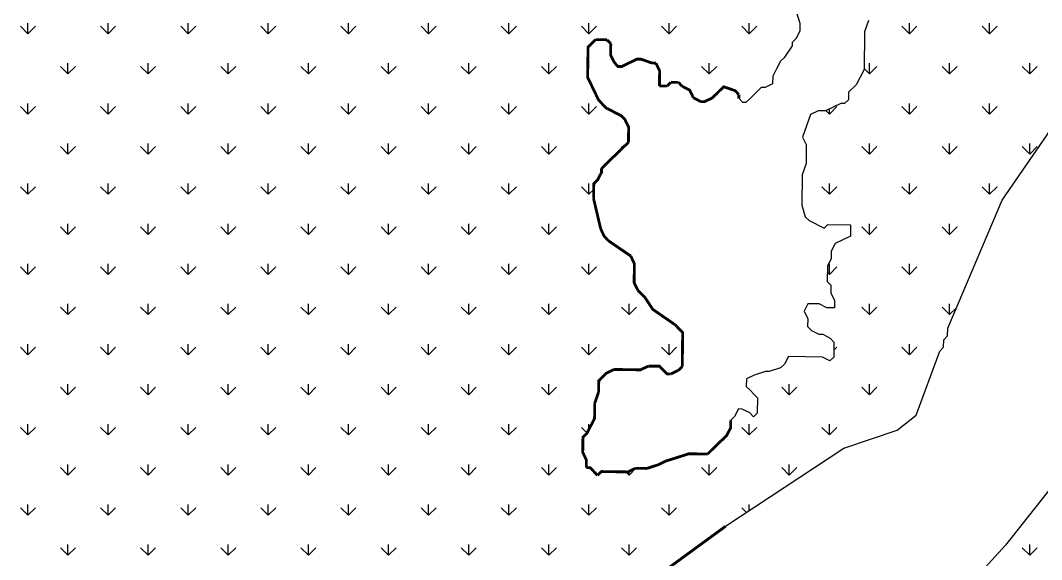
# Model space of a CAD drawing. Header units: metres. Extents: x 290282 to 293385, y 1993059 to 1996895.
# Drawn here: x 291249 to 292331, y 1995225 to 1995795 of the extents above; entities that cross this region are included whole.
import ezdxf

# ---------------------------------------------------------------- set-up
doc = ezdxf.new("R2010")
doc.units = ezdxf.units.M
doc.header["$MEASUREMENT"] = 0
doc.layers.add('MANGROOVES', color=112, linetype='Continuous')

msp = doc.modelspace()

# ---------------------------------------------------------------- linework, layer by layer
at = {"layer": 'MANGROOVES'}
for p, q in [((292075, 1995791.7), (292071.2, 1995803.8)), ((292074.9, 1995783.7), (292075, 1995791.7)), ((292147.2, 1995794.8), (292143, 1995782.8)), ((292066.7, 1995771.8), (292070.8, 1995775.7)), ((292070.8, 1995775.7), (292074.9, 1995783.7)), ((292143, 1995782.8), (292142.5, 1995742.7)), ((292058.5, 1995755.8), (292066.7, 1995767.8)), ((292066.7, 1995767.8), (292066.7, 1995771.8)), ((292050.3, 1995743.9), (292054.5, 1995751.9)), ((292054.5, 1995751.9), (292058.5, 1995755.8)), ((292046.2, 1995736), (292050.3, 1995743.9)), ((292142.5, 1995742.7), (292138.4, 1995734.8)), ((292046.1, 1995728), (292046.2, 1995736)), ((292138.4, 1995734.8), (292134.3, 1995726.8)), ((292025.9, 1995716.2), (292034.1, 1995724.1)), ((292034.1, 1995724.1), (292038.1, 1995724.1)), ((292038.1, 1995724.1), (292046.1, 1995728)), ((292134.3, 1995726.8), (292126.1, 1995718.9)), ((292009.9, 1995712.4), (292013.8, 1995708.3)), ((292017.8, 1995708.3), (292021.9, 1995712.2)), ((292021.9, 1995712.2), (292025.9, 1995716.2)), ((292126, 1995710.9), (292122, 1995706.9)), ((292126.1, 1995718.9), (292126, 1995710.9)), ((292013.8, 1995708.3), (292017.8, 1995708.3)), ((292093.8, 1995699.3), (292085.8, 1995695.4)), ((292101.8, 1995699.2), (292093.8, 1995699.3)), ((292109.9, 1995703.1), (292101.8, 1995699.2)), ((292118, 1995707), (292109.9, 1995703.1)), ((292122, 1995706.9), (292118, 1995707)), ((292288.9, 1995604.6), (292354.3, 1995699.9)), ((292085.8, 1995695.4), (292081.6, 1995683.4)), ((292081.6, 1995683.4), (292077.4, 1995671.4)), ((292077.4, 1995671.4), (292081.3, 1995663.4)), ((292081.3, 1995663.4), (292081.1, 1995643.3)), ((292081.1, 1995643.3), (292076.9, 1995631.4)), ((292076.9, 1995631.4), (292076.5, 1995599.3)), ((292231.1, 1995469.1), (292288.9, 1995604.6)), ((292076.5, 1995599.3), (292080.3, 1995587.2)), ((292080.3, 1995587.2), (292084.3, 1995583.2)), ((292084.3, 1995583.2), (292100.2, 1995575)), ((292100.2, 1995575), (292104.3, 1995578.9)), ((292104.3, 1995578.9), (292128.3, 1995578.6)), ((292128.3, 1995578.6), (292128.2, 1995566.6)), ((292112, 1995558.8), (292107.9, 1995550.8)), ((292128.2, 1995566.6), (292112, 1995558.8)), ((292107.9, 1995550.8), (292107.8, 1995542.8)), ((292107.8, 1995542.8), (292103.7, 1995534.8)), ((292103.7, 1995534.8), (292103.5, 1995518.8)), ((292103.5, 1995518.8), (292107.4, 1995514.8)), ((292107.4, 1995514.8), (292107.3, 1995506.7)), ((292107.3, 1995506.7), (292111.2, 1995498.7)), ((292083.1, 1995495), (292079, 1995487.1)), ((292095.2, 1995494.9), (292083.1, 1995495)), ((292103.1, 1995490.8), (292095.2, 1995494.9)), ((292111.2, 1995498.7), (292111.1, 1995490.7)), ((292079, 1995487.1), (292082.9, 1995479)), ((292111.1, 1995490.7), (292103.1, 1995490.8)), ((292082.9, 1995479), (292082.8, 1995471)), ((292082.8, 1995471), (292086.8, 1995466.9)), ((292086.8, 1995466.9), (292094.7, 1995462.8)), ((292094.7, 1995462.8), (292098.8, 1995462.8)), ((292098.8, 1995462.8), (292106.7, 1995458.7)), ((292226.9, 1995457.1), (292231, 1995461)), ((292231, 1995461), (292231.1, 1995469.1)), ((292106.7, 1995458.7), (292110.7, 1995454.6)), ((292110.7, 1995454.6), (292110.5, 1995438.6)), ((292222.7, 1995445.1), (292226.8, 1995449.1)), ((292226.8, 1995449.1), (292226.9, 1995457.1)), ((292062.4, 1995439.2), (292058.3, 1995431.2)), ((292098.4, 1995438.7), (292062.4, 1995439.2)), ((292106.4, 1995434.6), (292098.4, 1995438.7)), ((292110.5, 1995438.6), (292106.4, 1995434.6)), ((292197.8, 1995377.3), (292222.7, 1995445.1)), ((292058.3, 1995431.2), (292054.2, 1995427.3)), ((292026.1, 1995419.6), (292018, 1995415.7)), ((292038.1, 1995423.5), (292026.1, 1995419.6)), ((292042.1, 1995423.4), (292038.1, 1995423.5)), ((292054.2, 1995427.3), (292042.1, 1995423.4)), ((292018, 1995415.7), (292017.9, 1995407.7)), ((292017.9, 1995407.7), (292021.8, 1995403.7)), ((292021.8, 1995403.7), (292025.8, 1995399.6)), ((292025.8, 1995399.6), (292029.8, 1995395.5)), ((292029.8, 1995395.5), (292029.5, 1995379.5)), ((292005.5, 1995375.8), (292001.4, 1995371.9)), ((292009.6, 1995383.8), (292005.5, 1995375.8)), ((292013.6, 1995383.7), (292009.6, 1995383.8)), ((292021.5, 1995379.6), (292013.6, 1995383.7)), ((292025.5, 1995375.6), (292021.5, 1995379.6)), ((292029.5, 1995379.5), (292025.5, 1995375.6)), ((292177.6, 1995361.5), (292197.8, 1995377.3)), ((292121.2, 1995342.2), (292177.6, 1995361.5)), ((291995.9, 1995259.7), (292121.2, 1995342.2)), ((292361.4, 1995327.1), (292292.2, 1995239.8)), ((292292.2, 1995239.8), (292259.7, 1995204.2))]:
    msp.add_line(p, q, dxfattribs=at)
at = {"layer": 'MANGROOVES', "linetype": 'Continuous'}
for p, q in [((291257.3, 1995780.6), (291249.3, 1995788.6)), ((291257.3, 1995780.6), (291257.3, 1995791.9)), ((291257.3, 1995780.6), (291265.2, 1995788.6)), ((291342.1, 1995780.6), (291334.2, 1995788.6)), ((291342.1, 1995780.6), (291342.1, 1995791.9)), ((291342.1, 1995780.6), (291350.1, 1995788.6)), ((291427, 1995780.6), (291419, 1995788.6)), ((291427, 1995780.6), (291427, 1995791.9)), ((291427, 1995780.6), (291434.9, 1995788.6)), ((291511.8, 1995780.6), (291503.9, 1995788.6)), ((291511.8, 1995780.6), (291511.8, 1995791.9)), ((291511.8, 1995780.6), (291519.8, 1995788.6)), ((291596.7, 1995780.6), (291588.7, 1995788.6)), ((291596.7, 1995780.6), (291596.7, 1995791.9)), ((291596.7, 1995780.6), (291604.6, 1995788.6)), ((291681.5, 1995780.6), (291673.6, 1995788.6)), ((291681.5, 1995780.6), (291681.5, 1995791.9)), ((291681.5, 1995780.6), (291689.5, 1995788.6)), ((291766.4, 1995780.6), (291758.4, 1995788.6)), ((291766.4, 1995780.6), (291766.4, 1995791.9)), ((291766.4, 1995780.6), (291774.4, 1995788.6)), ((291851.3, 1995780.6), (291843.3, 1995788.6)), ((291851.3, 1995780.6), (291851.3, 1995791.9)), ((291851.3, 1995780.6), (291859.2, 1995788.6)), ((291936.1, 1995780.6), (291928.2, 1995788.6)), ((291936.1, 1995780.6), (291936.1, 1995791.9)), ((291936.1, 1995780.6), (291944.1, 1995788.6)), ((292021, 1995780.6), (292013, 1995788.6)), ((292021, 1995780.6), (292021, 1995791.9)), ((292021, 1995780.6), (292028.9, 1995788.6)), ((292190.7, 1995780.6), (292182.7, 1995788.6)), ((292190.7, 1995780.6), (292190.7, 1995791.9)), ((292190.7, 1995780.6), (292198.6, 1995788.6)), ((292275.5, 1995780.6), (292267.6, 1995788.6)), ((292275.5, 1995780.6), (292275.5, 1995791.9)), ((292275.5, 1995780.6), (292283.5, 1995788.6)), ((291299.7, 1995738.2), (291291.8, 1995746.1)), ((291299.7, 1995738.2), (291299.7, 1995749.4)), ((291299.7, 1995738.2), (291307.7, 1995746.1)), ((291384.6, 1995738.2), (291376.6, 1995746.1)), ((291384.6, 1995738.2), (291384.6, 1995749.4)), ((291384.6, 1995738.2), (291392.5, 1995746.1)), ((291469.4, 1995738.2), (291461.5, 1995746.1)), ((291469.4, 1995738.2), (291469.4, 1995749.4)), ((291469.4, 1995738.2), (291477.4, 1995746.1)), ((291554.3, 1995738.2), (291546.3, 1995746.1)), ((291554.3, 1995738.2), (291554.3, 1995749.4)), ((291554.3, 1995738.2), (291562.2, 1995746.1)), ((291639.1, 1995738.2), (291631.2, 1995746.1)), ((291639.1, 1995738.2), (291639.1, 1995749.4)), ((291639.1, 1995738.2), (291647.1, 1995746.1)), ((291724, 1995738.2), (291716, 1995746.1)), ((291724, 1995738.2), (291724, 1995749.4)), ((291724, 1995738.2), (291731.9, 1995746.1)), ((291808.8, 1995738.2), (291800.9, 1995746.1)), ((291808.8, 1995738.2), (291808.8, 1995749.4)), ((291808.8, 1995738.2), (291816.8, 1995746.1)), ((291885.8, 1995746.1), (291885.7, 1995746.1)), ((291978.5, 1995738.2), (291970.6, 1995746.1)), ((291978.5, 1995738.2), (291978.5, 1995749.4)), ((291978.5, 1995738.2), (291986.5, 1995746.1)), ((292148.2, 1995738.2), (292142.5, 1995743.9)), ((292148.2, 1995738.2), (292148.2, 1995749.4)), ((292148.2, 1995738.2), (292156.2, 1995746.1)), ((292233.1, 1995738.2), (292225.1, 1995746.1)), ((292233.1, 1995738.2), (292233.1, 1995749.4)), ((292233.1, 1995738.2), (292241, 1995746.1)), ((292317.9, 1995738.2), (292310, 1995746.1)), ((292317.9, 1995738.2), (292317.9, 1995749.4)), ((292317.9, 1995738.2), (292325.9, 1995746.1)), ((291257.3, 1995695.8), (291249.3, 1995703.7)), ((291257.3, 1995695.8), (291257.3, 1995707)), ((291257.3, 1995695.8), (291265.2, 1995703.7)), ((291342.1, 1995695.8), (291334.2, 1995703.7)), ((291342.1, 1995695.8), (291342.1, 1995707)), ((291342.1, 1995695.8), (291350.1, 1995703.7)), ((291427, 1995695.8), (291419, 1995703.7)), ((291427, 1995695.8), (291427, 1995707)), ((291427, 1995695.8), (291434.9, 1995703.7)), ((291511.8, 1995695.8), (291503.9, 1995703.7)), ((291511.8, 1995695.8), (291511.8, 1995707)), ((291511.8, 1995695.8), (291519.8, 1995703.7)), ((291596.7, 1995695.8), (291588.7, 1995703.7)), ((291596.7, 1995695.8), (291596.7, 1995707)), ((291596.7, 1995695.8), (291604.6, 1995703.7)), ((291681.5, 1995695.8), (291673.6, 1995703.7)), ((291681.5, 1995695.8), (291681.5, 1995707)), ((291681.5, 1995695.8), (291689.5, 1995703.7)), ((291766.4, 1995695.8), (291758.4, 1995703.7)), ((291766.4, 1995695.8), (291766.4, 1995707)), ((291766.4, 1995695.8), (291774.4, 1995703.7)), ((291851.3, 1995695.8), (291843.3, 1995703.7)), ((291851.3, 1995695.8), (291851.3, 1995707)), ((291851.3, 1995695.8), (291859.2, 1995703.7)), ((292105.8, 1995695.8), (292102.2, 1995699.4)), ((292105.8, 1995695.8), (292113.8, 1995703.7)), ((292105.8, 1995695.8), (292105.8, 1995701.1)), ((292190.7, 1995695.8), (292182.7, 1995703.7)), ((292190.7, 1995695.8), (292190.7, 1995707)), ((292190.7, 1995695.8), (292198.6, 1995703.7)), ((292275.5, 1995695.8), (292267.6, 1995703.7)), ((292275.5, 1995695.8), (292275.5, 1995707)), ((292275.5, 1995695.8), (292283.5, 1995703.7)), ((291299.7, 1995653.3), (291291.8, 1995661.3)), ((291299.7, 1995653.3), (291299.7, 1995664.6)), ((291299.7, 1995653.3), (291307.7, 1995661.3)), ((291384.6, 1995653.3), (291376.6, 1995661.3)), ((291384.6, 1995653.3), (291384.6, 1995664.6)), ((291384.6, 1995653.3), (291392.5, 1995661.3)), ((291469.4, 1995653.3), (291461.5, 1995661.3)), ((291469.4, 1995653.3), (291469.4, 1995664.6)), ((291469.4, 1995653.3), (291477.4, 1995661.3)), ((291554.3, 1995653.3), (291546.3, 1995661.3)), ((291554.3, 1995653.3), (291554.3, 1995664.6)), ((291554.3, 1995653.3), (291562.2, 1995661.3)), ((291639.1, 1995653.3), (291631.2, 1995661.3)), ((291639.1, 1995653.3), (291639.1, 1995664.6)), ((291639.1, 1995653.3), (291647.1, 1995661.3)), ((291724, 1995653.3), (291716, 1995661.3)), ((291724, 1995653.3), (291724, 1995664.6)), ((291724, 1995653.3), (291731.9, 1995661.3)), ((291808.8, 1995653.3), (291800.9, 1995661.3)), ((291808.8, 1995653.3), (291808.8, 1995664.6)), ((291808.8, 1995653.3), (291816.8, 1995661.3)), ((291887, 1995660), (291885.7, 1995661.3)), ((292148.2, 1995653.3), (292140.3, 1995661.3)), ((292148.2, 1995653.3), (292148.2, 1995664.6)), ((292148.2, 1995653.3), (292156.2, 1995661.3)), ((292233.1, 1995653.3), (292225.1, 1995661.3)), ((292233.1, 1995653.3), (292233.1, 1995664.6)), ((292233.1, 1995653.3), (292241, 1995661.3)), ((292317.9, 1995653.3), (292310, 1995661.3)), ((292317.9, 1995653.3), (292317.9, 1995664.6)), ((292317.9, 1995653.3), (292325.9, 1995661.3)), ((291257.3, 1995610.9), (291257.3, 1995622.2)), ((291342.1, 1995610.9), (291342.1, 1995622.2)), ((291427, 1995610.9), (291427, 1995622.2)), ((291511.8, 1995610.9), (291511.8, 1995622.2)), ((291596.7, 1995610.9), (291596.7, 1995622.2)), ((291681.5, 1995610.9), (291681.5, 1995622.2)), ((291766.4, 1995610.9), (291766.4, 1995622.2)), ((291851.3, 1995610.9), (291851.3, 1995622.2)), ((292105.8, 1995610.9), (292105.8, 1995622.2)), ((292190.7, 1995610.9), (292190.7, 1995622.2)), ((292275.5, 1995610.9), (292275.5, 1995622.2)), ((291257.3, 1995610.9), (291249.3, 1995618.9)), ((291257.3, 1995610.9), (291265.2, 1995618.9)), ((291342.1, 1995610.9), (291334.2, 1995618.9)), ((291342.1, 1995610.9), (291350.1, 1995618.9)), ((291427, 1995610.9), (291419, 1995618.9)), ((291427, 1995610.9), (291434.9, 1995618.9)), ((291511.8, 1995610.9), (291503.9, 1995618.9)), ((291511.8, 1995610.9), (291519.8, 1995618.9)), ((291596.7, 1995610.9), (291588.7, 1995618.9)), ((291596.7, 1995610.9), (291604.6, 1995618.9)), ((291681.5, 1995610.9), (291673.6, 1995618.9)), ((291681.5, 1995610.9), (291689.5, 1995618.9)), ((291766.4, 1995610.9), (291758.4, 1995618.9)), ((291766.4, 1995610.9), (291774.4, 1995618.9)), ((291851.3, 1995610.9), (291843.3, 1995618.9)), ((291851.3, 1995610.9), (291856.3, 1995616)), ((292105.8, 1995610.9), (292097.9, 1995618.9)), ((292105.8, 1995610.9), (292113.8, 1995618.9)), ((292190.7, 1995610.9), (292182.7, 1995618.9)), ((292190.7, 1995610.9), (292198.6, 1995618.9)), ((292275.5, 1995610.9), (292267.6, 1995618.9)), ((292275.5, 1995610.9), (292283.5, 1995618.9)), ((291299.7, 1995568.5), (291299.7, 1995579.7)), ((291384.6, 1995568.5), (291384.6, 1995579.7)), ((291469.4, 1995568.5), (291469.4, 1995579.7)), ((291554.3, 1995568.5), (291554.3, 1995579.7)), ((291639.1, 1995568.5), (291639.1, 1995579.7)), ((291724, 1995568.5), (291724, 1995579.7)), ((291808.8, 1995568.5), (291808.8, 1995579.7)), ((292148.2, 1995568.5), (292148.2, 1995579.7)), ((292233.1, 1995568.5), (292233.1, 1995579.7)), ((291299.7, 1995568.5), (291291.8, 1995576.4)), ((291299.7, 1995568.5), (291307.7, 1995576.4)), ((291384.6, 1995568.5), (291376.6, 1995576.4)), ((291384.6, 1995568.5), (291392.5, 1995576.4)), ((291469.4, 1995568.5), (291461.5, 1995576.4)), ((291469.4, 1995568.5), (291477.4, 1995576.4)), ((291554.3, 1995568.5), (291546.3, 1995576.4)), ((291554.3, 1995568.5), (291562.2, 1995576.4)), ((291639.1, 1995568.5), (291631.2, 1995576.4)), ((291639.1, 1995568.5), (291647.1, 1995576.4)), ((291724, 1995568.5), (291716, 1995576.4)), ((291724, 1995568.5), (291731.9, 1995576.4)), ((291808.8, 1995568.5), (291800.9, 1995576.4)), ((291808.8, 1995568.5), (291816.8, 1995576.4)), ((292148.2, 1995568.5), (292140.3, 1995576.4)), ((292148.2, 1995568.5), (292156.2, 1995576.4)), ((292233.1, 1995568.5), (292225.1, 1995576.4)), ((292233.1, 1995568.5), (292241, 1995576.4)), ((291257.3, 1995526), (291257.3, 1995537.3)), ((291342.1, 1995526), (291342.1, 1995537.3)), ((291427, 1995526), (291427, 1995537.3)), ((291511.8, 1995526), (291511.8, 1995537.3)), ((291596.7, 1995526), (291596.7, 1995537.3)), ((291681.5, 1995526), (291681.5, 1995537.3)), ((291766.4, 1995526), (291766.4, 1995537.3)), ((291851.3, 1995526), (291851.3, 1995537.3)), ((292105.8, 1995526), (292105.8, 1995537.3)), ((292190.7, 1995526), (292190.7, 1995537.3)), ((291257.3, 1995526), (291249.3, 1995534)), ((291257.3, 1995526), (291265.2, 1995534)), ((291342.1, 1995526), (291334.2, 1995534)), ((291342.1, 1995526), (291350.1, 1995534)), ((291427, 1995526), (291419, 1995534)), ((291427, 1995526), (291434.9, 1995534)), ((291511.8, 1995526), (291503.9, 1995534)), ((291511.8, 1995526), (291519.8, 1995534)), ((291596.7, 1995526), (291588.7, 1995534)), ((291596.7, 1995526), (291604.6, 1995534)), ((291681.5, 1995526), (291673.6, 1995534)), ((291681.5, 1995526), (291689.5, 1995534)), ((291766.4, 1995526), (291758.4, 1995534)), ((291766.4, 1995526), (291774.4, 1995534)), ((291851.3, 1995526), (291843.3, 1995534)), ((291851.3, 1995526), (291859.2, 1995534)), ((292105.8, 1995526), (292103.6, 1995528.2)), ((292105.8, 1995526), (292113.8, 1995534)), ((292190.7, 1995526), (292182.7, 1995534)), ((292190.7, 1995526), (292198.6, 1995534)), ((291299.7, 1995483.6), (291299.7, 1995494.9)), ((291384.6, 1995483.6), (291384.6, 1995494.9)), ((291469.4, 1995483.6), (291469.4, 1995494.9)), ((291554.3, 1995483.6), (291554.3, 1995494.9)), ((291639.1, 1995483.6), (291639.1, 1995494.9)), ((291724, 1995483.6), (291724, 1995494.9)), ((291808.8, 1995483.6), (291808.8, 1995494.9)), ((291893.7, 1995483.6), (291893.7, 1995494.9)), ((292148.2, 1995483.6), (292148.2, 1995494.9)), ((292233.1, 1995483.6), (292233.1, 1995494.9)), ((291299.7, 1995483.6), (291291.8, 1995491.6)), ((291299.7, 1995483.6), (291307.7, 1995491.6)), ((291384.6, 1995483.6), (291376.6, 1995491.6)), ((291384.6, 1995483.6), (291392.5, 1995491.6)), ((291469.4, 1995483.6), (291461.5, 1995491.6)), ((291469.4, 1995483.6), (291477.4, 1995491.6)), ((291554.3, 1995483.6), (291546.3, 1995491.6)), ((291554.3, 1995483.6), (291562.2, 1995491.6)), ((291639.1, 1995483.6), (291631.2, 1995491.6)), ((291639.1, 1995483.6), (291647.1, 1995491.6)), ((291724, 1995483.6), (291716, 1995491.6)), ((291724, 1995483.6), (291731.9, 1995491.6)), ((291808.8, 1995483.6), (291800.9, 1995491.6)), ((291808.8, 1995483.6), (291816.8, 1995491.6)), ((291893.7, 1995483.6), (291885.7, 1995491.6)), ((291893.7, 1995483.6), (291901.6, 1995491.6)), ((292148.2, 1995483.6), (292140.3, 1995491.6)), ((292148.2, 1995483.6), (292156.2, 1995491.6)), ((292233.1, 1995483.6), (292225.1, 1995491.6)), ((292233.1, 1995483.6), (292240.4, 1995490.9)), ((291257.3, 1995441.2), (291249.3, 1995449.1)), ((291257.3, 1995441.2), (291257.3, 1995452.4)), ((291257.3, 1995441.2), (291265.2, 1995449.1)), ((291342.1, 1995441.2), (291334.2, 1995449.1)), ((291342.1, 1995441.2), (291342.1, 1995452.4)), ((291342.1, 1995441.2), (291350.1, 1995449.1)), ((291427, 1995441.2), (291419, 1995449.1)), ((291427, 1995441.2), (291427, 1995452.4)), ((291427, 1995441.2), (291434.9, 1995449.1)), ((291511.8, 1995441.2), (291503.9, 1995449.1)), ((291511.8, 1995441.2), (291511.8, 1995452.4)), ((291511.8, 1995441.2), (291519.8, 1995449.1)), ((291596.7, 1995441.2), (291588.7, 1995449.1)), ((291596.7, 1995441.2), (291596.7, 1995452.4)), ((291596.7, 1995441.2), (291604.6, 1995449.1)), ((291681.5, 1995441.2), (291673.6, 1995449.1)), ((291681.5, 1995441.2), (291681.5, 1995452.4)), ((291681.5, 1995441.2), (291689.5, 1995449.1)), ((291766.4, 1995441.2), (291758.4, 1995449.1)), ((291766.4, 1995441.2), (291766.4, 1995452.4)), ((291766.4, 1995441.2), (291774.4, 1995449.1)), ((291851.3, 1995441.2), (291843.3, 1995449.1)), ((291851.3, 1995441.2), (291851.3, 1995452.4)), ((291851.3, 1995441.2), (291859.2, 1995449.1)), ((291936.1, 1995441.2), (291928.2, 1995449.1)), ((291936.1, 1995441.2), (291936.1, 1995452.4)), ((291936.1, 1995441.2), (291944.1, 1995449.1)), ((292110.6, 1995445.9), (292113.8, 1995449.1)), ((292190.7, 1995441.2), (292182.7, 1995449.1)), ((292190.7, 1995441.2), (292190.7, 1995452.4)), ((292190.7, 1995441.2), (292198.6, 1995449.1)), ((291299.7, 1995398.8), (291291.8, 1995406.7)), ((291299.7, 1995398.8), (291299.7, 1995410)), ((291299.7, 1995398.8), (291307.7, 1995406.7)), ((291384.6, 1995398.8), (291376.6, 1995406.7)), ((291384.6, 1995398.8), (291384.6, 1995410)), ((291384.6, 1995398.8), (291392.5, 1995406.7)), ((291469.4, 1995398.8), (291461.5, 1995406.7)), ((291469.4, 1995398.8), (291469.4, 1995410)), ((291469.4, 1995398.8), (291477.4, 1995406.7)), ((291554.3, 1995398.8), (291546.3, 1995406.7)), ((291554.3, 1995398.8), (291554.3, 1995410)), ((291554.3, 1995398.8), (291562.2, 1995406.7)), ((291639.1, 1995398.8), (291631.2, 1995406.7)), ((291639.1, 1995398.8), (291639.1, 1995410)), ((291639.1, 1995398.8), (291647.1, 1995406.7)), ((291724, 1995398.8), (291716, 1995406.7)), ((291724, 1995398.8), (291724, 1995410)), ((291724, 1995398.8), (291731.9, 1995406.7)), ((291808.8, 1995398.8), (291800.9, 1995406.7)), ((291808.8, 1995398.8), (291808.8, 1995410)), ((291808.8, 1995398.8), (291816.8, 1995406.7)), ((292063.4, 1995398.8), (292055.4, 1995406.7)), ((292063.4, 1995398.8), (292063.4, 1995410)), ((292063.4, 1995398.8), (292071.3, 1995406.7)), ((292148.2, 1995398.8), (292140.3, 1995406.7)), ((292148.2, 1995398.8), (292148.2, 1995410)), ((292148.2, 1995398.8), (292156.2, 1995406.7)), ((291257.3, 1995356.3), (291249.3, 1995364.3)), ((291257.3, 1995356.3), (291257.3, 1995367.6)), ((291257.3, 1995356.3), (291265.2, 1995364.3)), ((291342.1, 1995356.3), (291334.2, 1995364.3)), ((291342.1, 1995356.3), (291342.1, 1995367.6)), ((291342.1, 1995356.3), (291350.1, 1995364.3)), ((291427, 1995356.3), (291419, 1995364.3)), ((291427, 1995356.3), (291427, 1995367.6)), ((291427, 1995356.3), (291434.9, 1995364.3)), ((291511.8, 1995356.3), (291503.9, 1995364.3)), ((291511.8, 1995356.3), (291511.8, 1995367.6)), ((291511.8, 1995356.3), (291519.8, 1995364.3)), ((291596.7, 1995356.3), (291588.7, 1995364.3)), ((291596.7, 1995356.3), (291596.7, 1995367.6)), ((291596.7, 1995356.3), (291604.6, 1995364.3)), ((291681.5, 1995356.3), (291673.6, 1995364.3)), ((291681.5, 1995356.3), (291681.5, 1995367.6)), ((291681.5, 1995356.3), (291689.5, 1995364.3)), ((291766.4, 1995356.3), (291758.4, 1995364.3)), ((291766.4, 1995356.3), (291766.4, 1995367.6)), ((291766.4, 1995356.3), (291774.4, 1995364.3)), ((291849.2, 1995358.4), (291843.3, 1995364.3)), ((291851.3, 1995362.3), (291851.3, 1995367.6)), ((292021, 1995356.3), (292013, 1995364.3)), ((292021, 1995356.3), (292021, 1995367.6)), ((292021, 1995356.3), (292028.9, 1995364.3)), ((292105.8, 1995356.3), (292097.9, 1995364.3)), ((292105.8, 1995356.3), (292105.8, 1995367.6)), ((292105.8, 1995356.3), (292113.8, 1995364.3)), ((291299.7, 1995313.9), (291291.8, 1995321.9)), ((291299.7, 1995313.9), (291299.7, 1995325.2)), ((291299.7, 1995313.9), (291307.7, 1995321.9)), ((291384.6, 1995313.9), (291376.6, 1995321.9)), ((291384.6, 1995313.9), (291384.6, 1995325.2)), ((291384.6, 1995313.9), (291392.5, 1995321.9)), ((291469.4, 1995313.9), (291461.5, 1995321.9)), ((291469.4, 1995313.9), (291469.4, 1995325.2)), ((291469.4, 1995313.9), (291477.4, 1995321.9)), ((291554.3, 1995313.9), (291546.3, 1995321.9)), ((291554.3, 1995313.9), (291554.3, 1995325.2)), ((291554.3, 1995313.9), (291562.2, 1995321.9)), ((291639.1, 1995313.9), (291631.2, 1995321.9)), ((291639.1, 1995313.9), (291639.1, 1995325.2)), ((291639.1, 1995313.9), (291647.1, 1995321.9)), ((291724, 1995313.9), (291716, 1995321.9)), ((291724, 1995313.9), (291724, 1995325.2)), ((291724, 1995313.9), (291731.9, 1995321.9)), ((291808.8, 1995313.9), (291800.9, 1995321.9)), ((291808.8, 1995313.9), (291808.8, 1995325.2)), ((291808.8, 1995313.9), (291816.8, 1995321.9)), ((291893.7, 1995313.9), (291900.8, 1995321.1)), ((291978.5, 1995313.9), (291970.6, 1995321.9)), ((291978.5, 1995313.9), (291978.5, 1995325.2)), ((291978.5, 1995313.9), (291986.5, 1995321.9)), ((292063.4, 1995313.9), (292055.4, 1995321.9)), ((292063.4, 1995313.9), (292063.4, 1995325.2)), ((292063.4, 1995313.9), (292071.3, 1995321.9)), ((291893.7, 1995313.9), (291890.4, 1995317.2)), ((291893.7, 1995313.9), (291893.7, 1995317.8)), ((291257.3, 1995271.5), (291249.3, 1995279.4)), ((291257.3, 1995271.5), (291257.3, 1995282.7)), ((291257.3, 1995271.5), (291265.2, 1995279.4)), ((291342.1, 1995271.5), (291334.2, 1995279.4)), ((291342.1, 1995271.5), (291342.1, 1995282.7)), ((291342.1, 1995271.5), (291350.1, 1995279.4)), ((291427, 1995271.5), (291419, 1995279.4)), ((291427, 1995271.5), (291427, 1995282.7)), ((291427, 1995271.5), (291434.9, 1995279.4)), ((291511.8, 1995271.5), (291503.9, 1995279.4)), ((291511.8, 1995271.5), (291511.8, 1995282.7)), ((291511.8, 1995271.5), (291519.8, 1995279.4)), ((291596.7, 1995271.5), (291588.7, 1995279.4)), ((291596.7, 1995271.5), (291596.7, 1995282.7)), ((291596.7, 1995271.5), (291604.6, 1995279.4)), ((291681.5, 1995271.5), (291673.6, 1995279.4)), ((291681.5, 1995271.5), (291681.5, 1995282.7)), ((291681.5, 1995271.5), (291689.5, 1995279.4)), ((291766.4, 1995271.5), (291758.4, 1995279.4)), ((291766.4, 1995271.5), (291766.4, 1995282.7)), ((291766.4, 1995271.5), (291774.4, 1995279.4)), ((291851.3, 1995271.5), (291843.3, 1995279.4)), ((291851.3, 1995271.5), (291851.3, 1995282.7)), ((291851.3, 1995271.5), (291859.2, 1995279.4)), ((291936.1, 1995271.5), (291928.2, 1995279.4)), ((291936.1, 1995271.5), (291936.1, 1995282.7)), ((291936.1, 1995271.5), (291944.1, 1995279.4)), ((292018.1, 1995274.3), (292013, 1995279.4)), ((292021, 1995276.2), (292021, 1995282.7)), ((291299.7, 1995229.1), (291291.8, 1995237)), ((291299.7, 1995229.1), (291299.7, 1995240.3)), ((291299.7, 1995229.1), (291307.7, 1995237)), ((291384.6, 1995229.1), (291376.6, 1995237)), ((291384.6, 1995229.1), (291384.6, 1995240.3)), ((291384.6, 1995229.1), (291392.5, 1995237)), ((291469.4, 1995229.1), (291461.5, 1995237)), ((291469.4, 1995229.1), (291469.4, 1995240.3)), ((291469.4, 1995229.1), (291477.4, 1995237)), ((291554.3, 1995229.1), (291546.3, 1995237)), ((291554.3, 1995229.1), (291554.3, 1995240.3)), ((291554.3, 1995229.1), (291562.2, 1995237)), ((291639.1, 1995229.1), (291631.2, 1995237)), ((291639.1, 1995229.1), (291639.1, 1995240.3)), ((291639.1, 1995229.1), (291647.1, 1995237)), ((291724, 1995229.1), (291716, 1995237)), ((291724, 1995229.1), (291724, 1995240.3)), ((291724, 1995229.1), (291731.9, 1995237)), ((291808.8, 1995229.1), (291800.9, 1995237)), ((291808.8, 1995229.1), (291808.8, 1995240.3)), ((291808.8, 1995229.1), (291816.8, 1995237)), ((291893.7, 1995229.1), (291885.7, 1995237)), ((291893.7, 1995229.1), (291893.7, 1995240.3)), ((291893.7, 1995229.1), (291901.6, 1995237)), ((292317.9, 1995229.1), (292310, 1995237)), ((292317.9, 1995229.1), (292317.9, 1995240.3)), ((292317.9, 1995229.1), (292325.9, 1995237))]:
    msp.add_line(p, q, dxfattribs=at)
at = {"layer": 'MANGROOVES'}
for points in [[(291853.8, 1995726.5, 2.98, 2.98, 0), (291849.9, 1995734.5, 2.98, 2.98, 0), (291850.3, 1995766.6, 2.98, 2.98, 0), (291854.4, 1995770.5, 2.98, 2.98, 0), (291858.4, 1995774.5, 0, 0, 0)], [(291874.4, 1995770.3, 2.98, 2.98, 0), (291874.2, 1995758.3, 2.98, 2.98, 0), (291878.1, 1995750.2, 0, 0, 0)], [(291878.1, 1995750.2, 2.98, 2.98, 0), (291882.1, 1995746.1, 2.98, 2.98, 0), (291886.1, 1995746.1, 2.98, 2.98, 0), (291902.2, 1995753.9, 2.98, 2.98, 0), (291906.2, 1995753.8, 2.98, 2.98, 0), (291918.2, 1995749.7, 0, 0, 0)], [(291861.6, 1995710.3, 2.98, 2.98, 0), (291857.7, 1995718.4, 2.98, 2.98, 0), (291853.8, 1995726.5, 0, 0, 0)], [(291949.9, 1995725.2, 2.98, 2.98, 0), (291957.9, 1995721.1, 2.98, 2.98, 0), (291961.8, 1995713, 0, 0, 0)], [(291989.9, 1995720.7, 2.98, 2.98, 0), (291994, 1995724.6, 2.98, 2.98, 0), (292006, 1995720.5, 2.98, 2.98, 0), (292009.9, 1995716.4, 0, 0, 0)], [(291877.4, 1995698.1, 2.98, 2.98, 0), (291869.5, 1995702.2, 2.98, 2.98, 0), (291861.6, 1995710.3, 0, 0, 0)], [(291969.7, 1995708.9, 2.98, 2.98, 0), (291973.8, 1995708.9, 2.98, 2.98, 0), (291981.8, 1995712.8, 0, 0, 0)], [(291893.1, 1995665.8, 2.98, 2.98, 0), (291893.3, 1995681.9, 2.98, 2.98, 0), (291889.4, 1995689.9, 2.98, 2.98, 0), (291885.4, 1995694, 2.98, 2.98, 0), (291877.4, 1995698.1, 0, 0, 0)], [(291856.2, 1995606.2, 2.98, 2.98, 0), (291856.4, 1995622.2, 2.98, 2.98, 0), (291860.5, 1995626.2, 2.98, 2.98, 0), (291864.6, 1995634.1, 2.98, 2.98, 0), (291864.6, 1995638.2, 0, 0, 0)], [(291895.5, 1995545.6, 2.98, 2.98, 0), (291883.6, 1995553.7, 2.98, 2.98, 0), (291871.7, 1995561.9, 0, 0, 0)], [(291903, 1995509.4, 2.98, 2.98, 0), (291899.1, 1995517.5, 2.98, 2.98, 0), (291899.4, 1995537.5, 2.98, 2.98, 0), (291895.5, 1995545.6, 0, 0, 0)], [(291942.6, 1995472.8, 2.98, 2.98, 0), (291918.8, 1995489.2, 2.98, 2.98, 0), (291910.9, 1995501.3, 0, 0, 0)], [(291950.1, 1995428.6, 2.98, 2.98, 0), (291950.5, 1995464.7, 2.98, 2.98, 0), (291942.6, 1995472.8, 0, 0, 0)], [(291877.9, 1995425.6, 2.98, 2.98, 0), (291905.9, 1995425.2, 2.98, 2.98, 0), (291914, 1995429.1, 0, 0, 0)], [(291914, 1995429.1, 2.98, 2.98, 0), (291926, 1995429, 2.98, 2.98, 0), (291933.9, 1995420.8, 2.98, 2.98, 0), (291937.9, 1995420.8, 0, 0, 0)], [(291861.5, 1995401.8, 2.98, 2.98, 0), (291861.7, 1995413.8, 2.98, 2.98, 0), (291865.8, 1995417.7, 0, 0, 0)], [(291865.8, 1995417.7, 2.98, 2.98, 0), (291869.8, 1995421.7, 2.98, 2.98, 0), (291877.9, 1995425.6, 0, 0, 0)], [(291853.1, 1995365.8, 2.98, 2.98, 0), (291857.2, 1995373.8, 2.98, 2.98, 0), (291857.4, 1995389.8, 0, 0, 0)], [(291848.5, 1995321.8, 2.98, 2.98, 0), (291848.6, 1995329.8, 2.98, 2.98, 0), (291844.7, 1995337.9, 2.98, 2.98, 0), (291844.9, 1995353.9, 2.98, 2.98, 0), (291849, 1995357.8, 2.98, 2.98, 0), (291853.1, 1995365.8, 0, 0, 0)], [(292001.4, 1995371.9, 2.98, 2.98, 0), (292001.3, 1995363.9, 2.98, 2.98, 0), (291997.2, 1995355.9, 2.98, 2.98, 0), (291993.1, 1995351.9, 0, 0, 0)], [(291993.1, 1995351.9, 2.98, 2.98, 0), (291985, 1995344, 2.98, 2.98, 0), (291980.9, 1995340.1, 0, 0, 0)], [(291932.7, 1995328.7, 2.98, 2.98, 0), (291924.7, 1995324.8, 2.98, 2.98, 0), (291912.6, 1995320.9, 0, 0, 0)], [(291976.9, 1995336.1, 2.98, 2.98, 0), (291956.9, 1995336.4, 2.98, 2.98, 0), (291944.8, 1995332.5, 0, 0, 0)], [(291860.4, 1995313.6, 2.98, 2.98, 0), (291852.5, 1995321.7, 2.98, 2.98, 0), (291848.5, 1995321.8, 0, 0, 0)], [(291900.6, 1995321.1, 2.98, 2.98, 0), (291892.5, 1995317.2, 2.98, 2.98, 0), (291864.5, 1995317.6, 2.98, 2.98, 0), (291860.4, 1995313.6, 0, 0, 0)]]:
    msp.add_lwpolyline(points, format="xyseb", dxfattribs=at)
at = {"layer": 'MANGROOVES', "const_width": 2.98}
for points in [[(291858.4, 1995774.5), (291870.4, 1995774.3)], [(291870.4, 1995774.3), (291874.4, 1995770.3)], [(291918.2, 1995749.7), (291922.2, 1995749.6)], [(291922.2, 1995749.6), (291926.1, 1995741.5)], [(291926.1, 1995741.5), (291925.9, 1995725.5)], [(291933.9, 1995725.4), (291938, 1995729.4)], [(291938, 1995729.4), (291946, 1995729.3)], [(291946, 1995729.3), (291949.9, 1995725.2)], [(291925.9, 1995725.5), (291933.9, 1995725.4)], [(291985.9, 1995716.7), (291989.9, 1995720.7)], [(291961.8, 1995713), (291969.7, 1995708.9)], [(291981.8, 1995712.8), (291985.9, 1995716.7)], [(292009.9, 1995716.4), (292009.9, 1995712.4)], [(291889, 1995661.9), (291893.1, 1995665.8)], [(291864.6, 1995638.2), (291889, 1995661.9)], [(291863.8, 1995574), (291856.2, 1995606.2)], [(291867.7, 1995566), (291863.8, 1995574)], [(291871.7, 1995561.9), (291867.7, 1995566)], [(291910.9, 1995501.3), (291903, 1995509.4)], [(291946, 1995424.7), (291950.1, 1995428.6)], [(291937.9, 1995420.8), (291946, 1995424.7)], [(291857.4, 1995389.8), (291861.5, 1995401.8)], [(291980.9, 1995340.1), (291976.9, 1995336.1)], [(291944.8, 1995332.5), (291932.7, 1995328.7)], [(291912.6, 1995320.9), (291900.6, 1995321.1)], [(291882.7, 1995177.1), (291995.9, 1995259.7)]]:
    msp.add_lwpolyline(points, dxfattribs=at)

doc.saveas('drawing.dxf')
